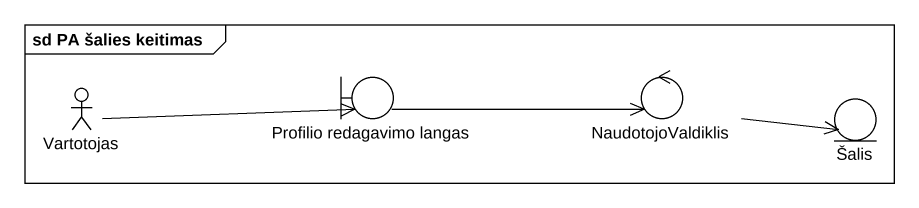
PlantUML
@startuml
mainframe sd PA šalies keitimas
actor Vartotojas
boundary "Profilio redagavimo langas" as Profilio_redagavimo_langas
control NaudotojoValdiklis
entity Šalis
Vartotojas -right-> Profilio_redagavimo_langas
Profilio_redagavimo_langas -right-> NaudotojoValdiklis
NaudotojoValdiklis -right-> Šalis
@enduml
